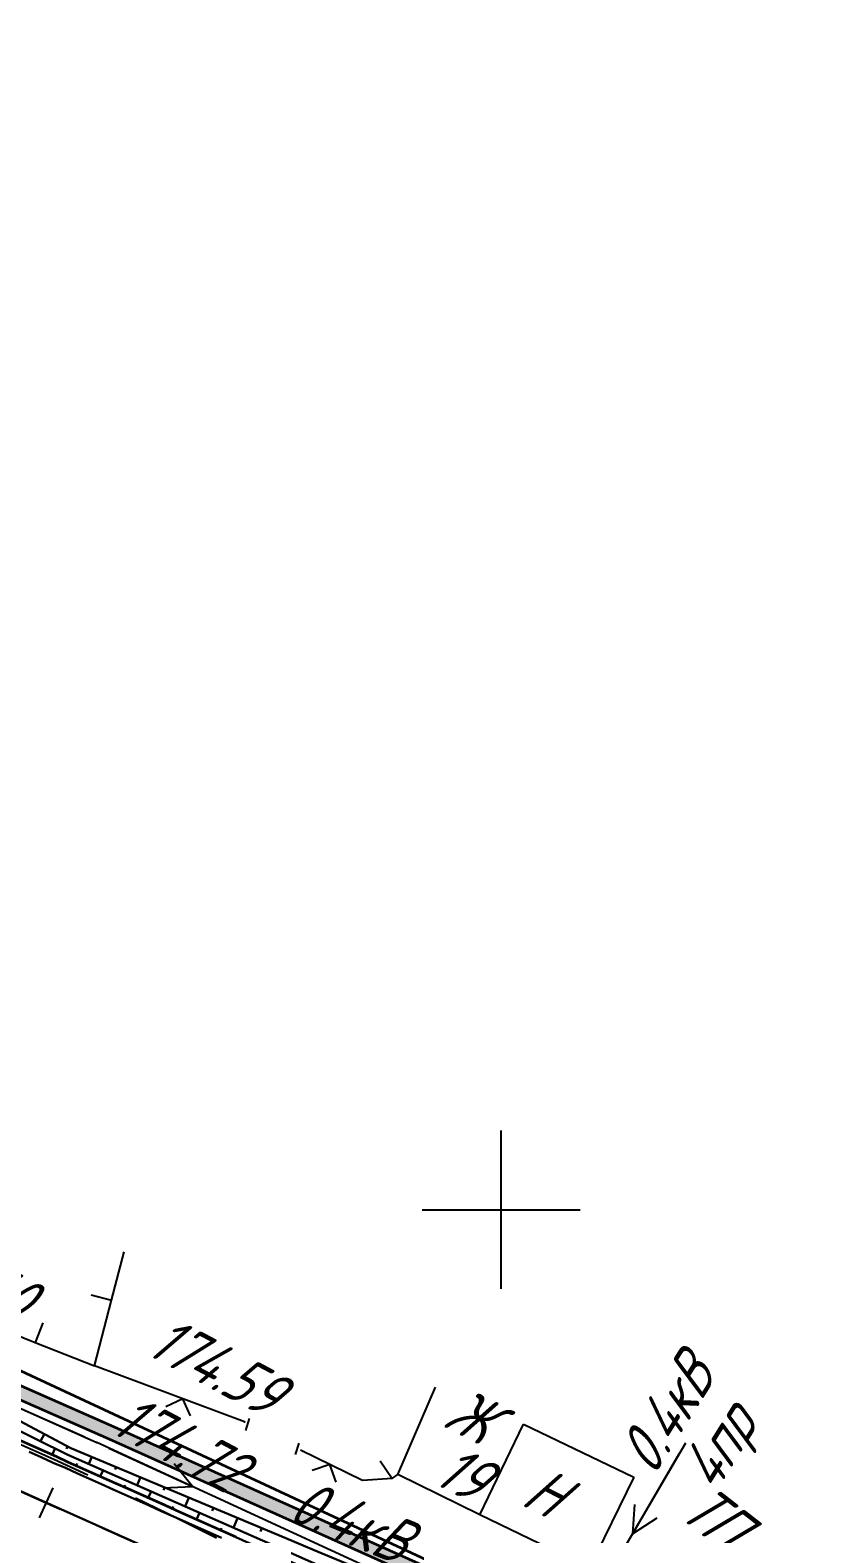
# Model space of a CAD drawing. Header units: millimetres. Extents: x -698 to 8131, y -704 to 4503.
# Drawn here: x 7270.2 to 7330, y 636.2 to 750.4 of the extents above; entities that cross this region are included whole.
import ezdxf

# ---------------------------------------------------------------- set-up
doc = ezdxf.new("R2010")
doc.units = ezdxf.units.MM
doc.linetypes.add('CONTI', pattern=[0])
doc.linetypes.add('DASHED', pattern=[0.75, 0.5, -0.25])
for name, color, linetype, lineweight in [('10', 1, 'Continuous', 35), ('КОПИЯ_ОСЬ_13_ОТКОСЫ', 7, 'Continuous', 30), ('КОПИЯ_ОСЬ_ГРАНИЦЫ_ПОЛОС', 7, 'Continuous', 30), ('ОСЬ_ВЕРХ_ПОКРЫТИЯ_ГРАНИЦЫ_ПОЛОС', 7, 'Continuous', 30), ('ОСЬ_ВЕРХ_ПОКРЫТИЯ_ОСЬ', 1, 'Continuous', 30), ('Ось_примыкания', 1, 'Continuous', 35), ('Тротуар', 40, 'Continuous', 35)]:
    doc.layers.add(name, color=color, linetype=linetype, lineweight=lineweight)
for name, color, linetype in [('NAD_MDEFAULT', 7, 'CONTI'), ('PI_OTDEFAULT', 172, 'CONTI'), ('PI_TTDEFAULT', 5, 'CONTI'), ('SETKR', 2, 'CONTI'), ('SIT_LDEFAULT', 7, 'CONTI'), ('ОСЬ_ВЕРХ_ПОКРЫТИЯ_ПИКЕТЫ', 1, 'Continuous'), ('разметка', 7, 'Continuous')]:
    doc.layers.add(name, color=color, linetype=linetype)
doc.styles.add('eskd', font='isocpeui.ttf', dxfattribs={"width": 1.2})

# ---------------------------------------------------------------- blocks, each defined once
blk = doc.blocks.new('BL_333')
at = {"color": 0}
for p, q in [((0, -6), (0, 6)), ((-6, 0), (6, 0))]:
    blk.add_line(p, q, dxfattribs=at)

msp = doc.modelspace()

# ---------------------------------------------------------------- hatches: boundary and pattern name
at = {"layer": 'Тротуар', "lineweight": 30, "ltscale": 7}
msp.add_hatch(color=256, dxfattribs=at).paths.add_polyline_path([(7238.51, 660.22), (7240.02, 659.35), (7276.16, 643.43), (7310.97, 627.81), (7338.54, 613.03), (7345.65, 609.36), (7356.2, 603.64), (7363.14, 599.67), (7369.95, 595.47), (7376.65, 591.22), (7377.19, 592.06), (7370.48, 596.32), (7363.65, 600.53), (7356.69, 604.52), (7346.12, 610.24), (7339.01, 613.92), (7311.41, 628.71), (7276.57, 644.35), (7240.47, 660.25), (7227.9, 667.48), (7224.18, 669.18), (7215.68, 672.08), (7206.96, 674.3), (7205.61, 674.91), (7174.21, 690.89), (7164.33, 693.86), (7153.5, 698.79), (7132.15, 709.98), (7096.05, 726.23), (7071.01, 739.23), (7046.76, 749.07), (7003.78, 769.37), (6978.59, 780.66), (6942.98, 797.05), (6924.72, 804.51), (6908.31, 812.24), (6907.78, 811.39), (6924.32, 803.59), (6942.58, 796.13), (6970.84, 783.13), (6971.75, 782.71), (6978.18, 779.75), (7003.36, 768.46), (7046.36, 748.16), (7070.6, 738.32), (7095.61, 725.33), (7131.71, 709.08), (7153.06, 697.89), (7163.98, 692.92), (7173.84, 689.96), (7205.15, 674.02), (7206.63, 673.36), (7215.43, 671.11), (7223.81, 668.25), (7227.44, 666.59), (7233.54, 663.08), (7234.41, 662.58)])

# ---------------------------------------------------------------- linework, layer by layer
at = {"layer": '10'}
msp.add_lwpolyline([(7557.08, 408.21), (7502.4, 474.09), (7438.51, 545.9), (7384.5, 596.29), (7381.69, 589.87), (7359.57, 604.59), (7346, 610.97), (7346.93, 612.49), (7259.5, 653.22), (7163.78, 697.6), (7162.77, 695.04), (7153.58, 698.96), (7154.83, 701.95), (7107.48, 722.73), (7037.23, 756.52), (7008.44, 769.14), (7005.58, 770.2), (6980.05, 780.78), (6981.05, 782.78), (6942.35, 801.08), (6941.6, 799.04), (6896.91, 821.23), (6913.82, 871.71)], dxfattribs=at)
at = {"layer": 'PI_TTDEFAULT', "color": 5}
for p in [(7286.46, 644.72, 174.64), (7275.25, 643.15, 174.72)]:
    msp.add_point(p, dxfattribs=at)
at = {"layer": 'SIT_LDEFAULT', "color": 7}
for p, q in [((7239.9, 658.95), (7275.25, 643.15)), ((7276.36, 653.96), (7277.32, 657.64)), ((7261.28, 654.46), (7270.57, 650.76)), ((7274.82, 654.36), (7276.36, 653.96)), ((7275.07, 648.98), (7276.36, 653.96)), ((7271.16, 652.25), (7270.57, 650.76)), ((7270.57, 650.76), (7275.07, 648.97)), ((7286.46, 644.72), (7275.07, 648.97)), ((7298.08, 640.73), (7300.94, 647.35)), ((7274.34, 643.56), (7267.95, 646.41)), ((7281.78, 646.47), (7280.49, 645.88)), ((7282.36, 645.18), (7281.78, 646.47)), ((7286.56, 644.08), (7286.84, 644.97)), ((7304.31, 637.66), (7307.63, 644.55)), ((7307.63, 644.55), (7315.99, 640.53)), ((7271.99, 641.87), (7269.03, 643.19)), ((7310.46, 626.95), (7275.25, 643.15)), ((7276.16, 642.73), (7282.52, 639.81)), ((7290.32, 642.26), (7290.59, 643.12)), ((7295.41, 640.28), (7290.69, 642.59)), ((7310.46, 626.95), (7319.93, 643.13)), ((7274.57, 640.69), (7271.99, 641.87)), ((7282.52, 639.81), (7281.12, 641.55)), ((7292.94, 641.49), (7291.6, 641.03)), ((7293.4, 640.15), (7292.94, 641.49)), ((7296.76, 641.77), (7297.65, 640.44)), ((7319.42, 642.27), (7315.89, 636.23)), ((7297.65, 640.44), (7295.41, 640.28)), ((7297.65, 640.44), (7298.08, 640.73)), ((7304.31, 637.66), (7298.08, 640.73)), ((7315.99, 640.53), (7312.64, 633.65)), ((7280.28, 639.73), (7282.52, 639.81)), ((7280.63, 637.74), (7278.19, 638.94)), ((7316.04, 638.46), (7315.89, 636.23)), ((7284.34, 635.91), (7280.63, 637.74)), ((7312.64, 633.65), (7304.31, 637.66)), ((7315.89, 636.23), (7317.76, 637.45))]:
    msp.add_line(p, q, dxfattribs=at)
at = {"layer": 'КОПИЯ_ОСЬ_13_ОТКОСЫ'}
for points in [[(6954.34, 788.07), (7219.05, 666.02), (7231.16, 660.49), (7243.3, 655.01), (7289.46, 634.34), (7298.07, 630.51), (7302.43, 628.56), (7305.91, 627), (7313.73, 623.44), (7319.81, 620.62), (7325, 618.17), (7328.3, 616.57), (7331.6, 614.97)], [(7146.73, 700.12), (7160.85, 693.71), (7200.39, 675.58), (7218.55, 667.21), (7227.59, 662.96), (7236.64, 658.74), (7242.78, 656.17), (7255.09, 651.04), (7256.46, 650.43), (7273.06, 642.23), (7289.71, 634.89), (7298.32, 631.06), (7302.67, 629.11), (7308.77, 626.36), (7314.86, 623.59), (7320.93, 620.77), (7326.13, 618.31), (7327.86, 617.48), (7331.07, 615.91)], [(7146.73, 700.12), (7160.85, 693.71), (7200.39, 675.58), (7218.55, 667.21), (7227.59, 662.96), (7236.64, 658.74), (7242.78, 656.17), (7255.09, 651.04), (7256.46, 650.43), (7273.06, 642.23), (7289.71, 634.89), (7298.32, 631.06), (7302.67, 629.11), (7308.77, 626.36), (7314.86, 623.59), (7320.93, 620.77), (7326.13, 618.31), (7327.86, 617.48), (7331.07, 615.91)], [(7146.95, 700.6), (7161.18, 694.44), (7164.38, 693.01), (7182.68, 684.94), (7200.72, 676.54), (7208.91, 672.56), (7218.93, 668.03), (7227.89, 663.64), (7236.87, 659.27), (7243.09, 656.86), (7255.55, 652.08), (7256.9, 651.43), (7273.28, 642.74), (7290.07, 635.7), (7291.73, 634.99), (7299.65, 631.69), (7304.06, 629.85), (7307.58, 628.36), (7310.22, 627.24), (7317.99, 623.51), (7323.15, 620.97), (7328.31, 618.4), (7331.53, 616.83)], [(7271.27, 643.81), (7270.98, 643.26)], [(7271.85, 642.22), (7272.08, 642.72)], [(7273.03, 642.87), (7272.94, 642.69)], [(7273.68, 641.41), (7273.75, 641.57)], [(7274.87, 642.07), (7274.64, 641.54)], [(7275.5, 640.59), (7275.72, 641.06)], [(7276.71, 641.3), (7276.63, 641.12)], [(7278.55, 640.53), (7278.3, 639.92)], [(7277.33, 639.77), (7277.4, 639.93)], [(7279.15, 638.95), (7279.37, 639.45)], [(7280.4, 639.75), (7280.31, 639.55)], [(7280.98, 638.14), (7281.05, 638.3)], [(7282.24, 638.98), (7281.96, 638.3)], [(7284.09, 638.21), (7283.99, 637.98)], [(7282.8, 637.32), (7283.03, 637.83)], [(7285.93, 637.43), (7285.62, 636.69)], [(7284.63, 636.5), (7284.71, 636.67)], [(7287.78, 636.66), (7287.67, 636.41)]]:
    msp.add_lwpolyline(points, dxfattribs=at)
at = {"layer": 'КОПИЯ_ОСЬ_ГРАНИЦЫ_ПОЛОС'}
msp.add_lwpolyline([(7284.7, 635.92), (7283.79, 636.33), (7282.88, 636.74), (7281.97, 637.15), (7281.06, 637.55), (7280.14, 637.96), (7279.23, 638.37), (7278.32, 638.78), (7277.41, 639.19), (7276.5, 639.59), (7275.59, 640), (7274.68, 640.41), (7273.77, 640.82), (7272.86, 641.23), (7271.94, 641.63), (7271.03, 642.04), (7270.12, 642.45)], dxfattribs=at)
at = {"layer": 'ОСЬ_ВЕРХ_ПОКРЫТИЯ_ГРАНИЦЫ_ПОЛОС'}
msp.add_lwpolyline([(7269.42, 643.31), (7270.33, 642.91), (7271.24, 642.5), (7272.15, 642.09), (7273.06, 641.68), (7273.97, 641.27), (7274.88, 640.87), (7275.79, 640.46), (7276.7, 640.05), (7277.62, 639.64), (7278.53, 639.23), (7279.44, 638.83), (7280.35, 638.42), (7281.26, 638.01), (7282.17, 637.6), (7283.08, 637.19), (7283.99, 636.79), (7284.9, 636.38), (7285.82, 635.97)], dxfattribs=at)
at = {"layer": 'ОСЬ_ВЕРХ_ПОКРЫТИЯ_ОСЬ'}
msp.add_lwpolyline([(6955.41, 783.72), (7214.36, 664.33), (7214.36, 664.33, 0.00275), (7244.41, 650.68), (7244.41, 650.68), (7288, 631.16), (7288, 631.16), (7297.02, 627.11), (7301.53, 625.08), (7305.13, 623.44), (7307.83, 622.21), (7310.53, 620.97), (7313.22, 619.72), (7315.01, 618.89), (7316.8, 618.05), (7318.59, 617.2), (7320.38, 616.35), (7322.16, 615.5), (7323.94, 614.64), (7325.72, 613.78), (7327.5, 612.91), (7329.28, 612.04), (7331.05, 611.16)], format="xyb", dxfattribs=at)
at = {"layer": 'ОСЬ_ВЕРХ_ПОКРЫТИЯ_ПИКЕТЫ'}
msp.add_line((7270.91, 637.44), (7271.93, 639.72), dxfattribs=at)
at = {"layer": 'Ось_примыкания', "linetype": 'Continuous'}
msp.add_lwpolyline([(7285.82, 635.97), (7284.9, 636.38), (7283.99, 636.79), (7283.08, 637.19), (7282.17, 637.6), (7281.26, 638.01), (7280.35, 638.42), (7279.44, 638.83), (7278.53, 639.23), (7277.62, 639.64), (7276.7, 640.05), (7275.79, 640.46), (7274.88, 640.87), (7273.97, 641.27), (7273.06, 641.68), (7272.15, 642.09), (7271.24, 642.5), (7270.33, 642.91), (7269.42, 643.31)], dxfattribs=at)
at = {"layer": 'разметка', "linetype": 'DASHED', "lineweight": 30, "ltscale": 14}
msp.add_lwpolyline([(7256.49, 645.26), (7301.16, 625.26)], dxfattribs=at)
at = {"layer": 'Тротуар', "linetype": 'Continuous'}
for points in [[(7003.78, 769.37), (7046.76, 749.07), (7071.01, 739.23), (7096.05, 726.23), (7132.15, 709.98), (7153.5, 698.79), (7164.33, 693.86), (7174.21, 690.89), (7205.56, 674.93), (7206.96, 674.3), (7215.68, 672.08), (7224.18, 669.18), (7227.9, 667.48), (7240.47, 660.25), (7240.47, 660.25), (7240.47, 660.25), (7240.47, 660.25), (7276.57, 644.35), (7311.41, 628.71), (7339.01, 613.92)], [(7241.38, 658.75), (7241.38, 658.75), (7276.16, 643.43), (7310.97, 627.81), (7338.54, 613.03), (7345.65, 609.36), (7356.2, 603.64), (7363.14, 599.67), (7369.95, 595.47), (7376.65, 591.22)]]:
    msp.add_lwpolyline(points, dxfattribs=at)

# ---------------------------------------------------------------- block references
at = {"layer": 'SETKR', "color": 82}
msp.add_blockref('BL_333', (7305.93, 660.83), dxfattribs=at)

# ---------------------------------------------------------------- texts
at = {"layer": 'NAD_MDEFAULT', "color": 7, "style": 'eskd', "oblique": 10, "width": 0.8}
for s, rotation, p in [('0.4кВ', 58, (7317.48, 640.47)), ('Ж', 333, (7301.4, 644.43)), ('4пр', 58, (7322.16, 639.24)), ('19', 333, (7300.63, 640.12)), ('Н', 333, (7307.31, 638.48)), ('0.4кВ', 338, (7289.56, 637.32)), ('ТП-55', 322, (7319.27, 637.59))]:
    msp.add_text(s, height=3.5, rotation=rotation, dxfattribs=at).set_placement(p)
at = {"layer": 'PI_OTDEFAULT', "color": 172, "style": 'eskd', "oblique": 10, "width": 0.8}
for s, p in [('174.60', (7260.04, 657.02)), ('174.59', (7278.83, 649.93)), ('174.72', (7276.12, 644))]:
    msp.add_text(s, height=3.5, rotation=332, dxfattribs=at).set_placement(p)

doc.saveas('drawing.dxf')
